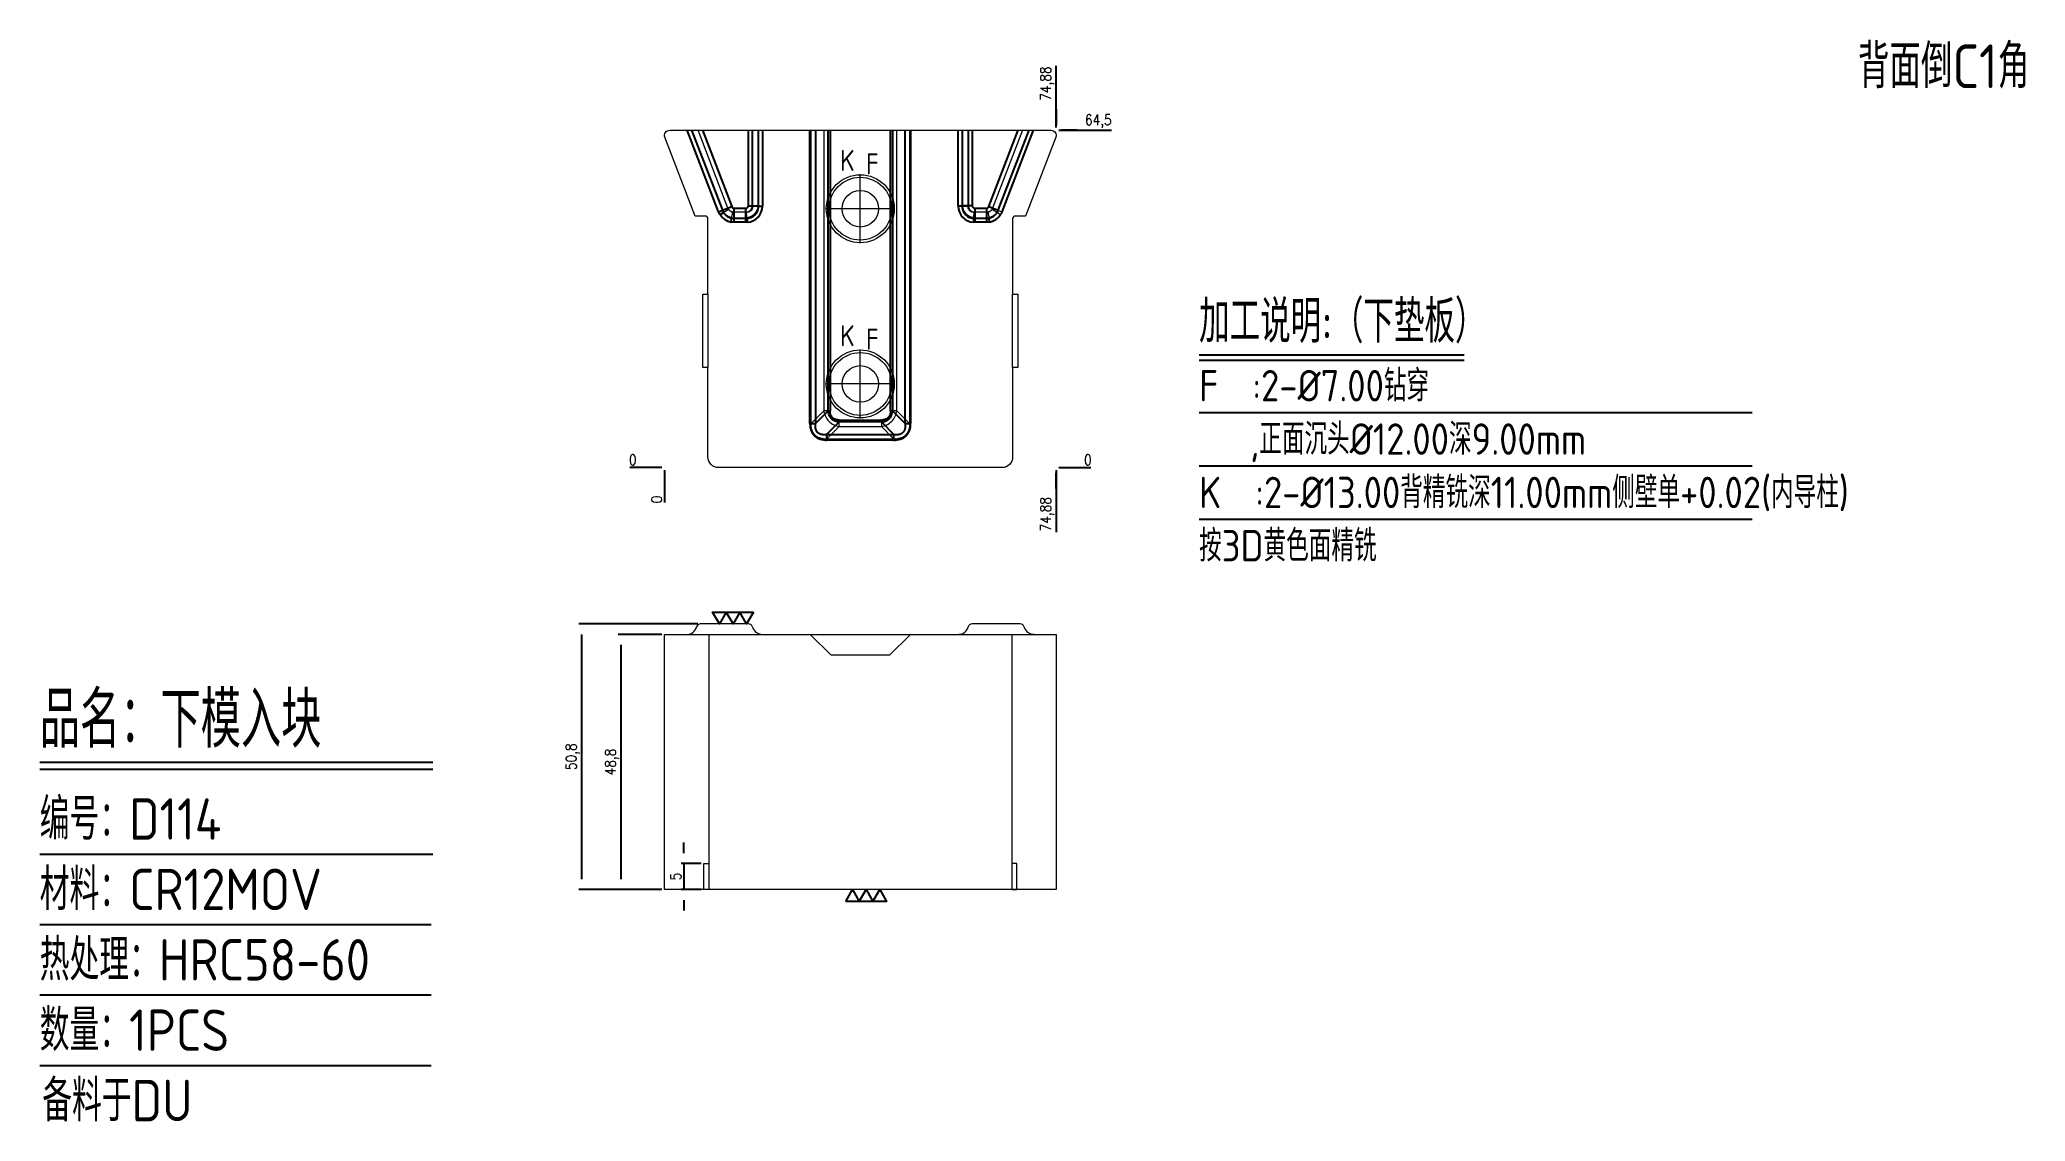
# Model space of a CAD drawing. Header units: millimetres. Extents: x 104928 to 105308, y -5203 to -4996.
import ezdxf
from ezdxf.enums import TextEntityAlignment as Align

# ---------------------------------------------------------------- set-up
doc = ezdxf.new("R2010")
doc.units = ezdxf.units.MM
doc.linetypes.add('HIDDEN', pattern=[0])
for name, color, linetype in [('DIM', 4, 'Continuous'), ('LB_P', 2, 'Continuous'), ('TEXT', 4, 'Continuous')]:
    doc.layers.add(name, color=color, linetype=linetype)
doc.styles.add('gbenor', font='gbenor.shx', dxfattribs={"bigfont": 'gbcbig.shx'})
doc.styles.get("Standard").update_dxf_attribs({"font": 'txt.shx', "width": 0.85, "bigfont": 'ctxt.shx'})
doc.dimstyles.new('T-2-WX', dxfattribs={"dimtxt": 2, "dimasz": 2, "dimexe": 0.5, "dimexo": 0.5, "dimgap": 0.5, "dimtad": 1, "dimtxsty": 'Standard', "dimblk": 'OPEN30', "dimcen": 0, "dimazin": 3, "dimtfac": 1, "dimtmove": 0, "dimatfit": 3, "dimldrblk": 'OPEN30', "dimlwd": -1, "dimlwe": -1})

# ---------------------------------------------------------------- blocks, each defined once
blk = doc.blocks.new('*D7579')
at = {"layer": 'Defpoints', "color": 0}
for p in [(105047.7, -5077.95), (105122.57, -5077.95), (105127.57, -5077.95)]:
    blk.add_point(p, dxfattribs=at)
at = {"layer": 'DIM', "color": 0, "linetype": 'Continuous'}
blk.add_line((105123.07, -5077.95), (105129.21, -5077.95), dxfattribs=at)
at = {"layer": 'DIM', "color": 0, "insert": (105128.64, -5076.45), "char_height": 2, "attachment_point": 5}
blk.add_mtext('0', dxfattribs=at)
blk = doc.blocks.new('_Open30')
blk = doc.blocks.new('*D7580')
at = {"layer": 'Defpoints', "color": 0}
for p in [(105122.57, -5013.45), (105127.57, -5013.45), (105047.7, -5077.95)]:
    blk.add_point(p, dxfattribs=at)
at = {"layer": 'DIM', "color": 0, "linetype": 'Continuous'}
for p, q in [((105123.07, -5013.45), (105126.57, -5013.45)), ((105126.57, -5013.45), (105123.57, -5013.45)), ((105123.57, -5013.45), (105133.17, -5013.45))]:
    blk.add_line(p, q, dxfattribs=at)
at = {"layer": 'DIM', "color": 0, "insert": (105130.62, -5011.76), "char_height": 2, "attachment_point": 5}
blk.add_mtext('64,5', dxfattribs=at)
blk = doc.blocks.new('*D7581')
at = {"layer": 'Defpoints', "color": 0}
for p in [(105042.7, -5077.95), (105047.7, -5077.95), (105047.7, -5077.95)]:
    blk.add_point(p, dxfattribs=at)
at = {"layer": 'DIM', "color": 0, "linetype": 'Continuous'}
blk.add_line((105047.2, -5077.95), (105041.06, -5077.95), dxfattribs=at)
at = {"layer": 'DIM', "color": 0, "insert": (105041.63, -5076.45), "char_height": 2, "attachment_point": 5}
blk.add_mtext('0', dxfattribs=at)
blk = doc.blocks.new('*D7582')
at = {"layer": 'Defpoints', "color": 0}
for p in [(105047.7, -5077.95), (105122.57, -5077.95), (105122.57, -5082.95)]:
    blk.add_point(p, dxfattribs=at)
at = {"layer": 'DIM', "color": 0, "linetype": 'Continuous'}
for p, q in [((105122.57, -5078.45), (105122.57, -5081.95)), ((105122.57, -5081.95), (105122.57, -5078.95)), ((105122.57, -5078.95), (105122.57, -5090.25))]:
    blk.add_line(p, q, dxfattribs=at)
at = {"layer": 'DIM', "color": 0, "insert": (105120.88, -5086.85), "char_height": 2, "attachment_point": 5, "rotation": 90}
blk.add_mtext('74,88', dxfattribs=at)
blk = doc.blocks.new('*D7583')
at = {"layer": 'Defpoints', "color": 0}
for p in [(105047.7, -5077.95), (105047.7, -5077.95), (105047.7, -5082.95)]:
    blk.add_point(p, dxfattribs=at)
at = {"layer": 'DIM', "color": 0, "linetype": 'Continuous'}
blk.add_line((105047.7, -5078.45), (105047.7, -5084.58), dxfattribs=at)
at = {"layer": 'DIM', "color": 0, "insert": (105046.2, -5084.02), "char_height": 2, "attachment_point": 5, "rotation": 90}
blk.add_mtext('0', dxfattribs=at)
blk = doc.blocks.new('*D7584')
at = {"layer": 'Defpoints', "color": 0}
for p in [(105122.57, -5008.45), (105122.57, -5013.45), (105047.7, -5077.95)]:
    blk.add_point(p, dxfattribs=at)
at = {"layer": 'DIM', "color": 0, "linetype": 'Continuous'}
for p, q in [((105122.57, -5012.45), (105122.57, -5001.15)), ((105122.57, -5012.95), (105122.57, -5009.45)), ((105122.57, -5009.45), (105122.57, -5012.45))]:
    blk.add_line(p, q, dxfattribs=at)
at = {"layer": 'DIM', "color": 0, "insert": (105120.88, -5004.55), "char_height": 2, "attachment_point": 5, "rotation": 90}
blk.add_mtext('74,88', dxfattribs=at)
blk = doc.blocks.new('*D7585')
at = {"layer": 'Defpoints', "color": 0}
for p in [(105054.55, -5107.81), (105031.85, -5158.61), (105047.7, -5158.61)]:
    blk.add_point(p, dxfattribs=at)
at = {"layer": 'DIM', "color": 0, "linetype": 'Continuous'}
for p, q in [((105054.05, -5107.81), (105031.35, -5107.81)), ((105031.85, -5109.81), (105031.85, -5156.61)), ((105047.2, -5158.61), (105031.35, -5158.61))]:
    blk.add_line(p, q, dxfattribs=at)
at = {"layer": 'DIM', "color": 0, "insert": (105030.16, -5133.21), "char_height": 2, "attachment_point": 5, "rotation": 90}
blk.add_mtext('50,8', dxfattribs=at)
blk = doc.blocks.new('*D7586')
at = {"layer": 'Defpoints', "color": 0}
for p in [(105047.7, -5109.81), (105039.36, -5158.61), (105047.7, -5158.61)]:
    blk.add_point(p, dxfattribs=at)
at = {"layer": 'DIM', "color": 0, "linetype": 'Continuous'}
for p, q in [((105047.2, -5109.81), (105038.86, -5109.81)), ((105039.36, -5111.81), (105039.36, -5156.61)), ((105047.2, -5158.61), (105038.86, -5158.61))]:
    blk.add_line(p, q, dxfattribs=at)
at = {"layer": 'DIM', "color": 0, "insert": (105037.67, -5134.21), "char_height": 2, "attachment_point": 5, "rotation": 90}
blk.add_mtext('48,8', dxfattribs=at)
blk = doc.blocks.new('*D7587')
at = {"layer": 'Defpoints', "color": 0}
for p in [(105055.19, -5153.61), (105051.37, -5158.61), (105055.19, -5158.61)]:
    blk.add_point(p, dxfattribs=at)
at = {"layer": 'DIM', "color": 0, "linetype": 'Continuous'}
for p, q in [((105051.37, -5151.61), (105051.37, -5149.61)), ((105054.69, -5153.61), (105050.87, -5153.61)), ((105051.37, -5153.61), (105051.37, -5158.61)), ((105054.69, -5158.61), (105050.87, -5158.61)), ((105051.37, -5160.61), (105051.37, -5162.61))]:
    blk.add_line(p, q, dxfattribs=at)
at = {"layer": 'DIM', "color": 0, "insert": (105049.87, -5156.11), "char_height": 2, "attachment_point": 5, "rotation": 90}
blk.add_mtext('5', dxfattribs=at)

msp = doc.modelspace()

# ---------------------------------------------------------------- linework, layer by layer
at = {"layer": 'DIM', "color": 4, "linetype": 'Continuous', "lineweight": 25}
for p, q in [((104928.27, -5134.228), (105003.423, -5134.228)), ((104928.27, -5135.613), (105003.423, -5135.613)), ((104928.27, -5151.838), (105003.423, -5151.838)), ((104928.27, -5165.293), (105003.097, -5165.293)), ((104928.27, -5178.748), (105003.097, -5178.748)), ((104928.27, -5192.203), (105003.097, -5192.203))]:
    msp.add_line(p, q, dxfattribs=at)
at = {"layer": 'LB_P', "lineweight": 25}
for p, q in [((105058.052, -5029.025), (105052.065, -5013.452)), ((105052.886, -5013.452), (105058.768, -5028.75)), ((105054.939, -5013.452), (105060.557, -5028.062)), ((105063.734, -5027.9), (105063.734, -5013.452)), ((105065.614, -5013.452), (105065.614, -5027.9)), ((105065.671, -5027.942), (105065.671, -5013.452)), ((105066.423, -5013.452), (105066.423, -5027.942)), ((105103.848, -5027.942), (105103.848, -5013.452)), ((105104.6, -5013.452), (105104.6, -5027.942)), ((105104.657, -5027.9), (105104.657, -5013.452)), ((105106.536, -5013.452), (105106.536, -5027.9)), ((105109.714, -5028.062), (105115.331, -5013.452)), ((105111.503, -5028.75), (105117.385, -5013.452)), ((105118.206, -5013.452), (105112.218, -5029.025)), ((105058.052, -5029.025), (105058.768, -5028.75)), ((105058.768, -5028.75), (105060.557, -5028.062)), ((105061.008, -5028.371), (105063.249, -5028.371)), ((105061.008, -5030.288), (105061.008, -5028.371)), ((105063.249, -5030.288), (105063.249, -5028.371)), ((105063.734, -5027.9), (105065.614, -5027.9)), ((105065.614, -5027.9), (105065.671, -5027.942)), ((105065.671, -5027.942), (105066.423, -5027.942)), ((105104.6, -5027.942), (105103.848, -5027.942)), ((105104.6, -5027.942), (105104.657, -5027.9)), ((105106.536, -5027.9), (105104.657, -5027.9)), ((105107.021, -5028.371), (105109.263, -5028.371)), ((105107.021, -5028.371), (105107.021, -5030.288)), ((105109.263, -5028.371), (105109.263, -5030.288)), ((105109.714, -5028.062), (105111.503, -5028.75)), ((105058.324, -5029.569), (105058.974, -5029.163)), ((105060.402, -5030.996), (105060.548, -5030.244)), ((105061.008, -5031.055), (105061.008, -5030.288)), ((105061.008, -5030.288), (105063.249, -5030.288)), ((105063.249, -5031.055), (105061.008, -5031.055)), ((105063.249, -5031.055), (105063.249, -5030.288)), ((105063.459, -5030.279), (105063.525, -5031.043)), ((105106.811, -5030.279), (105106.746, -5031.043)), ((105107.021, -5030.288), (105109.263, -5030.288)), ((105107.021, -5030.288), (105107.021, -5031.055)), ((105109.263, -5031.055), (105107.021, -5031.055)), ((105109.263, -5030.288), (105109.263, -5031.055)), ((105109.869, -5030.996), (105109.723, -5030.244))]:
    msp.add_line(p, q, dxfattribs=at)
at = {"layer": 'LB_P', "lineweight": 18}
for p, q in [((105052.065, -5013.452), (105058.052, -5029.025)), ((105059.841, -5028.337), (105054.118, -5013.452)), ((105060.557, -5028.062), (105054.939, -5013.452)), ((105063.734, -5013.452), (105063.734, -5027.9)), ((105064.486, -5027.9), (105064.486, -5013.452)), ((105064.543, -5013.452), (105064.543, -5027.942)), ((105066.423, -5027.942), (105066.423, -5013.452)), ((105103.848, -5013.452), (105103.848, -5027.942)), ((105105.727, -5027.942), (105105.727, -5013.452)), ((105105.785, -5013.452), (105105.785, -5027.9)), ((105106.536, -5027.9), (105106.536, -5013.452)), ((105115.331, -5013.452), (105109.714, -5028.062)), ((105116.153, -5013.452), (105110.429, -5028.337)), ((105112.218, -5029.025), (105118.206, -5013.452)), ((105058.052, -5029.025), (105059.841, -5028.337)), ((105058.324, -5029.569), (105059.949, -5028.553)), ((105060.557, -5028.062), (105059.841, -5028.337)), ((105060.402, -5030.996), (105060.768, -5029.115)), ((105061.008, -5029.138), (105061.008, -5028.371)), ((105063.249, -5028.371), (105061.008, -5028.371)), ((105063.249, -5029.138), (105061.008, -5029.138)), ((105061.008, -5031.055), (105061.008, -5029.138)), ((105063.249, -5029.138), (105063.249, -5028.371)), ((105063.249, -5031.055), (105063.249, -5029.138)), ((105063.525, -5031.043), (105063.361, -5029.133)), ((105064.486, -5027.9), (105063.734, -5027.9)), ((105064.486, -5027.9), (105064.543, -5027.942)), ((105064.543, -5027.942), (105066.423, -5027.942)), ((105103.848, -5027.942), (105105.727, -5027.942)), ((105105.727, -5027.942), (105105.785, -5027.9)), ((105106.536, -5027.9), (105105.785, -5027.9)), ((105106.746, -5031.043), (105106.91, -5029.133)), ((105107.021, -5029.138), (105107.021, -5028.371)), ((105109.263, -5028.371), (105107.021, -5028.371)), ((105107.021, -5029.138), (105107.021, -5031.055)), ((105109.263, -5029.138), (105107.021, -5029.138)), ((105109.263, -5029.138), (105109.263, -5028.371)), ((105109.263, -5029.138), (105109.263, -5031.055)), ((105109.503, -5029.115), (105109.869, -5030.996)), ((105110.429, -5028.337), (105109.714, -5028.062)), ((105110.322, -5028.553), (105111.946, -5029.569)), ((105110.429, -5028.337), (105112.218, -5029.025)), ((105061.008, -5031.055), (105063.249, -5031.055)), ((105107.021, -5031.055), (105109.263, -5031.055))]:
    msp.add_line(p, q, dxfattribs=at)
at = {"layer": 'LB_P', "linetype": 'Continuous', "lineweight": 18}
for p, q in [((105075.514, -5013.452), (105075.514, -5069.51)), ((105075.726, -5069.51), (105075.726, -5013.452)), ((105078.14, -5013.452), (105078.14, -5067.095)), ((105079.342, -5067.095), (105079.342, -5013.452)), ((105090.928, -5013.452), (105090.928, -5067.095)), ((105092.13, -5067.095), (105092.13, -5013.452)), ((105094.544, -5013.452), (105094.544, -5069.51)), ((105094.756, -5069.51), (105094.756, -5013.452)), ((105075.726, -5069.51), (105078.14, -5067.095)), ((105092.13, -5067.095), (105094.544, -5069.51)), ((105081.11, -5070.065), (105078.696, -5072.48)), ((105089.16, -5068.863), (105081.11, -5068.863)), ((105081.11, -5070.065), (105089.16, -5070.065)), ((105091.574, -5072.48), (105089.16, -5070.065)), ((105091.574, -5072.48), (105078.696, -5072.48)), ((105078.696, -5072.692), (105091.574, -5072.692)), ((105063.734, -5107.811), (105054.547, -5107.811)), ((105064.486, -5108.338), (105064.543, -5108.495)), ((105115.672, -5107.807), (105106.485, -5107.807)), ((105116.424, -5108.333), (105116.481, -5108.491))]:
    msp.add_line(p, q, dxfattribs=at)
at = {"layer": 'LB_P', "linetype": 'Continuous', "lineweight": 25}
for p, q in [((105075.514, -5069.51), (105075.514, -5013.452)), ((105076.574, -5013.452), (105076.574, -5069.51)), ((105078.989, -5067.095), (105078.989, -5013.452)), ((105079.342, -5013.452), (105079.342, -5067.095)), ((105090.928, -5067.095), (105090.928, -5013.452)), ((105091.281, -5013.452), (105091.281, -5067.095)), ((105093.696, -5069.51), (105093.696, -5013.452)), ((105094.756, -5013.452), (105094.756, -5069.51)), ((105078.989, -5067.095), (105076.574, -5069.51)), ((105093.696, -5069.51), (105091.281, -5067.095)), ((105078.696, -5071.631), (105081.11, -5069.217)), ((105081.11, -5068.863), (105089.16, -5068.863)), ((105089.16, -5069.217), (105081.11, -5069.217)), ((105089.16, -5069.217), (105091.574, -5071.631)), ((105078.696, -5071.631), (105091.574, -5071.631)), ((105091.574, -5072.692), (105078.696, -5072.692))]:
    msp.add_line(p, q, dxfattribs=at)
at = {"layer": 'LB_P', "linetype": 'Continuous', "lineweight": 15}
for p, q in [((105085.135, -5035.052), (105085.135, -5021.852)), ((105091.735, -5028.452), (105078.535, -5028.452)), ((105056.016, -5044.82), (105056.016, -5058.82)), ((105114.255, -5058.82), (105114.255, -5044.82)), ((105085.135, -5068.552), (105085.135, -5055.352)), ((105091.735, -5061.952), (105078.535, -5061.952)), ((105056.195, -5109.811), (105056.195, -5158.611)), ((105114.075, -5109.811), (105114.075, -5158.611))]:
    msp.add_line(p, q, dxfattribs=at)
msp.add_lwpolyline([(105114.255, -5058.82), (105114.255, -5075.95, -0.4142136), (105112.255, -5077.95), (105058.016, -5077.95, -0.4142136), (105056.016, -5075.95), (105056.016, -5058.82), (105055.016, -5058.82), (105055.016, -5044.82), (105056.016, -5044.82), (105056.016, -5030.37, 0.4142136), (105055.516, -5029.87), (105053.553, -5029.87), (105047.762, -5014.811, -0.5263024), (105048.696, -5013.452), (105121.575, -5013.452, -0.5263024), (105122.508, -5014.811), (105116.718, -5029.87), (105114.755, -5029.87, 0.4142136), (105114.255, -5030.37), (105114.255, -5044.82), (105115.255, -5044.82), (105115.255, -5058.82)], format="xyb", close=True, dxfattribs=at)
at = {"layer": 'LB_P', "color": 2, "linetype": 'Continuous', "lineweight": 15}
msp.add_lwpolyline([(105047.695, -5109.811), (105122.575, -5109.811), (105122.575, -5158.611), (105047.695, -5158.611)], close=True, dxfattribs=at)
at = {"layer": 'LB_P', "linetype": 'HIDDEN', "lineweight": 15}
msp.add_lwpolyline([(105094.732, -5109.811), (105090.732, -5113.811), (105079.538, -5113.811), (105075.538, -5109.811)], dxfattribs=at)
at = {"layer": 'LB_P', "linetype": 'Continuous', "lineweight": 15}
for points in [[(105055.195, -5158.611), (105055.195, -5153.611), (105056.195, -5153.611), (105056.195, -5158.611)], [(105115.075, -5158.611), (105115.075, -5153.611), (105114.075, -5153.611), (105114.075, -5158.611)]]:
    msp.add_lwpolyline(points, close=True, dxfattribs=at)
at = {"layer": 'LB_P', "linetype": 'HIDDEN', "lineweight": 15}
for centre in [(105085.135, -5028.452), (105085.135, -5061.952)]:
    msp.add_circle(centre, 6.5, dxfattribs=at)
at = {"layer": 'LB_P', "linetype": 'Continuous', "lineweight": 15}
for centre, radius in [((105085.135, -5028.452), 6), ((105085.135, -5028.452), 3.5), ((105085.135, -5061.952), 6), ((105085.135, -5061.952), 3.5)]:
    msp.add_circle(centre, radius, dxfattribs=at)
at = {"layer": 'LB_P', "linetype": 'Continuous', "lineweight": 18}
for centre, radius, start, end in [((105051.999, -5107.922), 1.889, 271.31505, 345.90349), ((105054.564, -5108.567), 0.756, 91.31505, 165.90349), ((105063.734, -5108.611), 0.8, 20, 90), ((105066.423, -5107.811), 2, 200, 270), ((105103.937, -5107.918), 1.889, 271.31505, 345.90349), ((105106.503, -5108.562), 0.756, 91.31505, 165.90349), ((105115.672, -5108.607), 0.8, 20, 90), ((105118.361, -5107.807), 2, 200, 270)]:
    msp.add_arc(centre, radius, start, end, dxfattribs=at)
at = {"layer": 'LB_P', "lineweight": 25}
for centre, major_axis, ratio, start_param, end_param in [((105061.032, -5027.854), (0.298, 0.433), 0.9510147, 2.5629528, 3.7202325), ((105063.202, -5027.854), (0.442, -0.325), 0.9112507, 5.3919185, 6.8740774), ((105062.911, -5027.639), (2.916, -2.147), 0.9112507, 5.4790444, 6.8740774), ((105107.36, -5027.639), (-2.916, -2.147), 0.9112507, 5.6922932, 7.0873262), ((105107.069, -5027.854), (-0.442, -0.325), 0.9112507, 5.6922932, 7.1744522), ((105109.239, -5027.854), (-0.298, 0.433), 0.9510147, 2.5629528, 3.7202325), ((105061.179, -5027.639), (1.965, 2.86), 0.9510147, 2.7497471, 3.5334382), ((105109.092, -5027.639), (-1.965, 2.86), 0.9510147, 2.7497471, 3.5334382)]:
    msp.add_ellipse(centre, major_axis=major_axis, ratio=ratio, start_param=start_param, end_param=end_param, dxfattribs=at)
at = {"layer": 'LB_P', "lineweight": 18}
for centre, major_axis, ratio, start_param, end_param in [((105061.032, -5027.854), (0.298, 0.433), 0.9510147, 2.5629528, 3.7202325), ((105063.202, -5027.854), (0.442, -0.325), 0.9112507, 5.3919185, 6.8740774), ((105062.911, -5027.639), (2.916, -2.147), 0.9112507, 5.4790444, 6.8740774), ((105107.36, -5027.639), (-2.916, -2.147), 0.9112507, 5.6922932, 7.0873262), ((105107.069, -5027.854), (-0.442, -0.325), 0.9112507, 5.6922932, 7.1744522), ((105109.239, -5027.854), (-0.298, 0.433), 0.9510147, 2.5629528, 3.7202325), ((105061.179, -5027.639), (1.965, 2.86), 0.9510147, 2.7497471, 3.5334382), ((105109.092, -5027.639), (-1.965, 2.86), 0.9510147, 2.7497471, 3.5334382)]:
    msp.add_ellipse(centre, major_axis=major_axis, ratio=ratio, start_param=start_param, end_param=end_param, dxfattribs=at)
at = {"layer": 'LB_P', "lineweight": 25}
for points in [[(105058.324, -5029.569), (105058.217, -5029.397), (105058.125, -5029.214), (105058.052, -5029.025)], [(105058.768, -5028.75), (105058.824, -5028.894), (105058.894, -5029.032), (105058.975, -5029.162)], [(105111.296, -5029.162), (105111.377, -5029.032), (105111.446, -5028.894), (105111.503, -5028.75)], [(105112.218, -5029.025), (105112.145, -5029.214), (105112.054, -5029.397), (105111.946, -5029.569)], [(105061.008, -5031.055), (105060.805, -5031.055), (105060.601, -5031.035), (105060.402, -5030.996)], [(105060.548, -5030.243), (105060.699, -5030.272), (105060.853, -5030.287), (105061.008, -5030.288)], [(105063.249, -5030.288), (105063.319, -5030.288), (105063.39, -5030.285), (105063.459, -5030.279)], [(105063.525, -5031.043), (105063.433, -5031.051), (105063.341, -5031.055), (105063.249, -5031.055)], [(105107.021, -5031.055), (105106.929, -5031.055), (105106.837, -5031.051), (105106.746, -5031.043)], [(105106.811, -5030.279), (105106.881, -5030.285), (105106.951, -5030.288), (105107.021, -5030.288)], [(105109.263, -5030.288), (105109.418, -5030.287), (105109.571, -5030.272), (105109.722, -5030.243)], [(105109.869, -5030.996), (105109.67, -5031.035), (105109.466, -5031.055), (105109.263, -5031.055)]]:
    msp.add_open_spline(points, degree=3, dxfattribs=at)
at = {"layer": 'LB_P', "lineweight": 18}
for points in [[(105058.052, -5029.025), (105058.125, -5029.214), (105058.217, -5029.397), (105058.324, -5029.569)], [(105059.95, -5028.553), (105059.907, -5028.485), (105059.871, -5028.412), (105059.841, -5028.337)], [(105061.008, -5029.138), (105060.927, -5029.138), (105060.846, -5029.13), (105060.768, -5029.114)], [(105063.361, -5029.133), (105063.324, -5029.136), (105063.287, -5029.138), (105063.249, -5029.138)], [(105107.021, -5029.138), (105106.984, -5029.138), (105106.947, -5029.136), (105106.91, -5029.133)], [(105109.503, -5029.114), (105109.424, -5029.13), (105109.344, -5029.138), (105109.263, -5029.138)], [(105110.429, -5028.337), (105110.4, -5028.412), (105110.364, -5028.485), (105110.321, -5028.553)], [(105060.402, -5030.996), (105060.601, -5031.035), (105060.805, -5031.055), (105061.008, -5031.055)], [(105063.249, -5031.055), (105063.341, -5031.055), (105063.433, -5031.051), (105063.525, -5031.043)], [(105106.746, -5031.043), (105106.837, -5031.051), (105106.929, -5031.055), (105107.021, -5031.055)], [(105109.263, -5031.055), (105109.466, -5031.055), (105109.67, -5031.035), (105109.869, -5030.996)]]:
    msp.add_open_spline(points, degree=3, dxfattribs=at)
for points, knots in [([(105059.949, -5028.553), (105059.971, -5028.584), (105060.013, -5028.646), (105060.088, -5028.731), (105060.169, -5028.811), (105060.256, -5028.883), (105060.35, -5028.947), (105060.448, -5029.003), (105060.551, -5029.05), (105060.658, -5029.088), (105060.731, -5029.106), (105060.768, -5029.115)], [0, 0, 0, 0, 0.1111695, 0.2222952, 0.3333896, 0.4444653, 0.5555347, 0.6666104, 0.7777048, 0.8888305, 1, 1, 1, 1]), ([(105060.768, -5029.115), (105060.733, -5029.109), (105060.665, -5029.098), (105060.565, -5029.069), (105060.469, -5029.032), (105060.377, -5028.987), (105060.29, -5028.933), (105060.209, -5028.871), (105060.133, -5028.802), (105060.064, -5028.725), (105060.002, -5028.642), (105059.967, -5028.583), (105059.949, -5028.553)], [0, 0, 0, 0, 0.1022928, 0.2030692, 0.3026933, 0.4015417, 0.5, 0.5984583, 0.6973067, 0.7969308, 0.8977072, 1, 1, 1, 1]), ([(105063.361, -5029.133), (105063.399, -5029.127), (105063.474, -5029.114), (105063.585, -5029.082), (105063.692, -5029.042), (105063.795, -5028.992), (105063.893, -5028.933), (105063.986, -5028.866), (105064.072, -5028.792), (105064.151, -5028.71), (105064.223, -5028.623), (105064.287, -5028.53), (105064.343, -5028.432), (105064.39, -5028.331), (105064.428, -5028.226), (105064.457, -5028.118), (105064.478, -5028.009), (105064.483, -5027.936), (105064.486, -5027.9)], [0, 0, 0, 0, 0.064315, 0.1283341, 0.19206841, 0.25552916, 0.31872775, 0.38167571, 0.4443847, 0.50686653, 0.56913314, 0.63119657, 0.69306901, 0.75476274, 0.81629017, 0.87766377, 0.93889616, 1, 1, 1, 1]), ([(105064.543, -5027.942), (105064.547, -5027.98), (105064.553, -5028.055), (105064.551, -5028.168), (105064.539, -5028.276), (105064.516, -5028.379), (105064.485, -5028.478), (105064.444, -5028.571), (105064.394, -5028.658), (105064.336, -5028.739), (105064.243, -5028.843), (105064.096, -5028.96), (105063.881, -5029.063), (105063.63, -5029.128), (105063.454, -5029.131), (105063.361, -5029.133)], [0, 0, 0, 0, 0.0607745, 0.1191291, 0.1753041, 0.2295685, 0.2822208, 0.3335876, 0.3840203, 0.4338902, 0.4835812, 0.5955153, 0.7170601, 0.8511557, 1, 1, 1, 1]), ([(105106.91, -5029.133), (105106.868, -5029.134), (105106.785, -5029.134), (105106.663, -5029.122), (105106.548, -5029.102), (105106.438, -5029.073), (105106.335, -5029.035), (105106.24, -5028.99), (105106.152, -5028.937), (105106.072, -5028.878), (105105.97, -5028.785), (105105.856, -5028.639), (105105.761, -5028.428), (105105.712, -5028.189), (105105.722, -5028.027), (105105.727, -5027.942)], [0, 0, 0, 0, 0.0681303, 0.1331639, 0.1952489, 0.2545552, 0.3112781, 0.3656405, 0.4178954, 0.4683278, 0.5172544, 0.6290655, 0.7442206, 0.8667455, 1, 1, 1, 1]), ([(105105.785, -5027.9), (105105.788, -5027.939), (105105.794, -5028.017), (105105.817, -5028.133), (105105.849, -5028.247), (105105.892, -5028.358), (105105.945, -5028.465), (105106.008, -5028.568), (105106.08, -5028.665), (105106.161, -5028.755), (105106.249, -5028.837), (105106.346, -5028.912), (105106.449, -5028.977), (105106.558, -5029.033), (105106.671, -5029.078), (105106.789, -5029.113), (105106.869, -5029.126), (105106.91, -5029.133)], [0, 0, 0, 0, 0.065182, 0.13051119, 0.19600296, 0.26167255, 0.32753513, 0.39360568, 0.45989908, 0.52643005, 0.59321313, 0.66026273, 0.72759307, 0.7952182, 0.86315198, 0.93140809, 1, 1, 1, 1]), ([(105109.503, -5029.115), (105109.54, -5029.106), (105109.613, -5029.088), (105109.719, -5029.05), (105109.823, -5029.003), (105109.921, -5028.947), (105110.014, -5028.883), (105110.102, -5028.811), (105110.183, -5028.731), (105110.257, -5028.646), (105110.3, -5028.584), (105110.322, -5028.553)], [0, 0, 0, 0, 0.1111695, 0.2222952, 0.3333896, 0.4444653, 0.5555347, 0.6666104, 0.7777048, 0.8888305, 1, 1, 1, 1]), ([(105110.322, -5028.553), (105110.304, -5028.583), (105110.269, -5028.642), (105110.206, -5028.725), (105110.137, -5028.802), (105110.062, -5028.871), (105109.98, -5028.933), (105109.893, -5028.987), (105109.802, -5029.032), (105109.706, -5029.069), (105109.606, -5029.098), (105109.537, -5029.109), (105109.503, -5029.115)], [0, 0, 0, 0, 0.1022928, 0.2030692, 0.3026933, 0.4015417, 0.5, 0.5984583, 0.6973067, 0.7969308, 0.8977072, 1, 1, 1, 1])]:
    msp.add_open_spline(points, degree=3, knots=knots, dxfattribs=at)
at = {"layer": 'LB_P', "lineweight": 25}
for points, knots in [([(105065.614, -5027.9), (105065.609, -5027.953), (105065.6, -5028.059), (105065.573, -5028.217), (105065.537, -5028.375), (105065.491, -5028.53), (105065.435, -5028.683), (105065.369, -5028.833), (105065.293, -5028.979), (105065.209, -5029.12), (105065.115, -5029.257), (105065.013, -5029.387), (105064.902, -5029.511), (105064.784, -5029.628), (105064.659, -5029.738), (105064.526, -5029.839), (105064.388, -5029.932), (105064.244, -5030.015), (105064.094, -5030.089), (105063.94, -5030.153), (105063.783, -5030.206), (105063.622, -5030.25), (105063.514, -5030.269), (105063.459, -5030.279)], [0, 0, 0, 0, 0.0464773, 0.0930593, 0.1397477, 0.1865438, 0.2334494, 0.2804657, 0.3275944, 0.3748369, 0.4221947, 0.4696692, 0.5172619, 0.5649743, 0.6128076, 0.6607635, 0.7088432, 0.7570482, 0.8053798, 0.8538394, 0.9024284, 0.9511482, 1, 1, 1, 1]), ([(105063.459, -5030.279), (105063.514, -5030.275), (105063.623, -5030.266), (105063.783, -5030.242), (105063.939, -5030.208), (105064.089, -5030.166), (105064.235, -5030.115), (105064.374, -5030.056), (105064.507, -5029.989), (105064.634, -5029.916), (105064.753, -5029.836), (105064.866, -5029.75), (105064.972, -5029.658), (105065.105, -5029.526), (105065.256, -5029.343), (105065.409, -5029.1), (105065.53, -5028.834), (105065.616, -5028.549), (105065.668, -5028.25), (105065.67, -5028.045), (105065.671, -5027.942)], [0, 0, 0, 0, 0.0462654, 0.0916746, 0.1362543, 0.180033, 0.2230405, 0.2653085, 0.3068701, 0.3477603, 0.388016, 0.4276754, 0.466779, 0.5053686, 0.5845752, 0.6646012, 0.7458145, 0.8285671, 0.9131919, 1, 1, 1, 1]), ([(105104.6, -5027.942), (105104.599, -5027.994), (105104.599, -5028.097), (105104.61, -5028.251), (105104.63, -5028.402), (105104.66, -5028.55), (105104.698, -5028.694), (105104.746, -5028.833), (105104.802, -5028.968), (105104.867, -5029.098), (105104.939, -5029.222), (105105.019, -5029.341), (105105.106, -5029.454), (105105.23, -5029.594), (105105.403, -5029.754), (105105.636, -5029.921), (105105.897, -5030.061), (105106.182, -5030.171), (105106.489, -5030.249), (105106.703, -5030.269), (105106.811, -5030.279)], [0, 0, 0, 0, 0.0436974, 0.0868155, 0.129391, 0.1714622, 0.2130686, 0.2542512, 0.2950521, 0.3355148, 0.3756837, 0.4156043, 0.455323, 0.4948868, 0.5725019, 0.6523524, 0.734754, 0.8199938, 0.9083314, 1, 1, 1, 1]), ([(105106.811, -5030.279), (105106.759, -5030.27), (105106.656, -5030.251), (105106.502, -5030.21), (105106.352, -5030.161), (105106.204, -5030.101), (105106.061, -5030.033), (105105.922, -5029.955), (105105.788, -5029.869), (105105.659, -5029.775), (105105.537, -5029.674), (105105.421, -5029.565), (105105.312, -5029.45), (105105.211, -5029.328), (105105.116, -5029.201), (105105.03, -5029.069), (105104.953, -5028.933), (105104.883, -5028.792), (105104.823, -5028.649), (105104.771, -5028.502), (105104.728, -5028.353), (105104.695, -5028.203), (105104.67, -5028.052), (105104.661, -5027.95), (105104.657, -5027.9)], [0, 0, 0, 0, 0.04663418, 0.09314797, 0.13954254, 0.18581904, 0.23197868, 0.27802263, 0.3239521, 0.3697683, 0.41547245, 0.46106576, 0.50654949, 0.55192487, 0.59719316, 0.64235563, 0.68741353, 0.73236816, 0.77722081, 0.82197277, 0.86662534, 0.91117986, 0.95563763, 1, 1, 1, 1]), ([(105060.548, -5030.244), (105060.495, -5030.231), (105060.39, -5030.205), (105060.235, -5030.154), (105060.084, -5030.094), (105059.936, -5030.024), (105059.794, -5029.945), (105059.656, -5029.856), (105059.524, -5029.76), (105059.399, -5029.655), (105059.281, -5029.542), (105059.17, -5029.423), (105059.067, -5029.297), (105059.005, -5029.207), (105058.974, -5029.163)], [0, 0, 0, 0, 0.0833464, 0.1666857, 0.2500193, 0.3333486, 0.416675, 0.5, 0.583325, 0.6666514, 0.7499807, 0.8333143, 0.9166536, 1, 1, 1, 1]), ([(105058.974, -5029.163), (105059.001, -5029.206), (105059.056, -5029.291), (105059.148, -5029.412), (105059.246, -5029.528), (105059.352, -5029.636), (105059.464, -5029.737), (105059.583, -5029.83), (105059.707, -5029.915), (105059.837, -5029.993), (105059.971, -5030.061), (105060.11, -5030.121), (105060.253, -5030.172), (105060.399, -5030.214), (105060.498, -5030.234), (105060.548, -5030.244)], [0, 0, 0, 0, 0.077455, 0.1546448, 0.231617, 0.3084193, 0.3851003, 0.4617082, 0.5382918, 0.6148997, 0.6915807, 0.768383, 0.8453552, 0.922545, 1, 1, 1, 1]), ([(105111.296, -5029.163), (105111.266, -5029.207), (105111.204, -5029.297), (105111.1, -5029.423), (105110.99, -5029.542), (105110.872, -5029.655), (105110.746, -5029.76), (105110.615, -5029.856), (105110.477, -5029.945), (105110.334, -5030.024), (105110.187, -5030.094), (105110.035, -5030.154), (105109.881, -5030.205), (105109.775, -5030.231), (105109.723, -5030.244)], [0, 0, 0, 0, 0.0833464, 0.1666857, 0.2500193, 0.3333486, 0.416675, 0.5, 0.583325, 0.6666514, 0.7499807, 0.8333143, 0.9166536, 1, 1, 1, 1]), ([(105109.723, -5030.244), (105109.772, -5030.234), (105109.872, -5030.214), (105110.018, -5030.172), (105110.161, -5030.121), (105110.299, -5030.061), (105110.434, -5029.993), (105110.564, -5029.915), (105110.688, -5029.83), (105110.807, -5029.737), (105110.919, -5029.636), (105111.025, -5029.528), (105111.123, -5029.412), (105111.215, -5029.291), (105111.269, -5029.206), (105111.296, -5029.163)], [0, 0, 0, 0, 0.077455, 0.1546448, 0.231617, 0.3084193, 0.3851003, 0.4617082, 0.5382918, 0.6148997, 0.6915807, 0.768383, 0.8453552, 0.922545, 1, 1, 1, 1])]:
    msp.add_open_spline(points, degree=3, knots=knots, dxfattribs=at)
at = {"layer": 'LB_P', "linetype": 'Continuous', "lineweight": 18}
for points in [[(105079.342, -5067.095), (105079.12, -5067.095), (105078.675, -5067.095), (105078.297, -5067.095), (105078.14, -5067.095)], [(105092.13, -5067.095), (105091.973, -5067.095), (105091.595, -5067.095), (105091.15, -5067.095), (105090.928, -5067.095)], [(105075.628, -5069.51), (105075.592, -5069.51), (105075.553, -5069.51), (105075.514, -5069.51)], [(105075.726, -5069.51), (105075.698, -5069.51), (105075.665, -5069.51), (105075.628, -5069.51)], [(105081.11, -5070.065), (105081.11, -5069.908), (105081.11, -5069.531), (105081.11, -5069.086), (105081.11, -5068.863)], [(105089.16, -5068.863), (105089.16, -5069.086), (105089.16, -5069.531), (105089.16, -5069.908), (105089.16, -5070.065)], [(105094.642, -5069.51), (105094.605, -5069.51), (105094.572, -5069.51), (105094.544, -5069.51)], [(105094.756, -5069.51), (105094.717, -5069.51), (105094.678, -5069.51), (105094.642, -5069.51)], [(105078.696, -5072.577), (105078.696, -5072.541), (105078.696, -5072.507), (105078.696, -5072.48)], [(105078.696, -5072.692), (105078.696, -5072.652), (105078.696, -5072.613), (105078.696, -5072.577)], [(105091.574, -5072.48), (105091.574, -5072.507), (105091.574, -5072.541), (105091.574, -5072.577)], [(105091.574, -5072.577), (105091.574, -5072.613), (105091.574, -5072.652), (105091.574, -5072.692)]]:
    msp.add_open_spline(points, degree=3, dxfattribs=at)
for points, knots in [([(105078.14, -5067.095), (105078.194, -5067.444), (105078.296, -5067.799), (105078.621, -5068.481), (105078.845, -5068.807), (105079.398, -5069.36), (105079.724, -5069.584), (105080.406, -5069.909), (105080.761, -5070.011), (105081.11, -5070.065)], [0, 0, 0, 0, 0.25, 0.25, 0.5, 0.5, 0.75, 0.75, 1, 1, 1, 1]), ([(105079.342, -5067.095), (105079.342, -5067.336), (105079.375, -5067.575), (105079.529, -5068.02), (105079.651, -5068.225), (105079.981, -5068.554), (105080.185, -5068.677), (105080.631, -5068.83), (105080.869, -5068.863), (105081.11, -5068.863)], [0, 0, 0, 0, 0.25, 0.25, 0.5, 0.5, 0.75, 0.75, 1, 1, 1, 1]), ([(105089.16, -5070.065), (105089.509, -5070.011), (105089.864, -5069.909), (105090.546, -5069.584), (105090.872, -5069.36), (105091.425, -5068.807), (105091.649, -5068.482), (105091.974, -5067.799), (105092.075, -5067.444), (105092.13, -5067.095)], [0, 0, 0, 0, 0.25, 0.25, 0.5, 0.5, 0.75, 0.75, 1, 1, 1, 1]), ([(105089.16, -5068.863), (105089.4, -5068.863), (105089.64, -5068.83), (105090.085, -5068.676), (105090.29, -5068.554), (105090.619, -5068.224), (105090.741, -5068.02), (105090.895, -5067.574), (105090.928, -5067.336), (105090.928, -5067.095)], [0, 0, 0, 0, 0.25, 0.25, 0.5, 0.5, 0.75, 0.75, 1, 1, 1, 1]), ([(105078.696, -5072.692), (105078.285, -5072.692), (105077.866, -5072.639), (105077.261, -5072.437), (105077.065, -5072.349), (105076.694, -5072.127), (105076.52, -5071.993), (105076.213, -5071.685), (105076.078, -5071.512), (105075.856, -5071.141), (105075.768, -5070.944), (105075.566, -5070.34), (105075.514, -5069.92), (105075.514, -5069.51)], [0, 0, 0, 0, 0.25, 0.25, 0.375, 0.375, 0.5, 0.5, 0.625, 0.625, 0.75, 0.75, 1, 1, 1, 1]), ([(105078.696, -5072.48), (105078.303, -5072.489), (105077.904, -5072.448), (105077.331, -5072.268), (105077.145, -5072.188), (105076.795, -5071.984), (105076.632, -5071.86), (105076.345, -5071.573), (105076.221, -5071.41), (105076.017, -5071.061), (105075.937, -5070.875), (105075.757, -5070.302), (105075.717, -5069.902), (105075.726, -5069.51)], [0, 0, 0, 0, 0.25, 0.25, 0.375, 0.375, 0.5, 0.5, 0.625, 0.625, 0.75, 0.75, 1, 1, 1, 1]), ([(105094.756, -5069.51), (105094.756, -5069.92), (105094.704, -5070.339), (105094.502, -5070.944), (105094.414, -5071.141), (105094.192, -5071.511), (105094.058, -5071.685), (105093.75, -5071.993), (105093.576, -5072.127), (105093.206, -5072.349), (105093.009, -5072.437), (105092.404, -5072.639), (105091.985, -5072.692), (105091.574, -5072.692)], [0, 0, 0, 0, 0.25, 0.25, 0.375, 0.375, 0.5, 0.5, 0.625, 0.625, 0.75, 0.75, 1, 1, 1, 1]), ([(105094.544, -5069.51), (105094.553, -5069.902), (105094.513, -5070.301), (105094.333, -5070.875), (105094.253, -5071.061), (105094.049, -5071.41), (105093.925, -5071.573), (105093.638, -5071.86), (105093.475, -5071.984), (105093.126, -5072.188), (105092.94, -5072.268), (105092.366, -5072.448), (105091.967, -5072.489), (105091.574, -5072.48)], [0, 0, 0, 0, 0.25, 0.25, 0.375, 0.375, 0.5, 0.5, 0.625, 0.625, 0.75, 0.75, 1, 1, 1, 1])]:
    msp.add_open_spline(points, degree=3, knots=knots, dxfattribs=at)
at = {"layer": 'LB_P', "linetype": 'Continuous', "lineweight": 25}
for points, knots in [([(105081.11, -5069.217), (105080.838, -5069.201), (105080.565, -5069.148), (105080.05, -5068.943), (105079.809, -5068.791), (105079.414, -5068.396), (105079.262, -5068.156), (105079.058, -5067.641), (105079.005, -5067.368), (105078.989, -5067.095)], [0, 0, 0, 0, 0.25, 0.25, 0.5, 0.5, 0.75, 0.75, 1, 1, 1, 1]), ([(105081.11, -5068.863), (105080.87, -5068.863), (105080.631, -5068.83), (105080.186, -5068.677), (105079.981, -5068.554), (105079.651, -5068.225), (105079.529, -5068.02), (105079.375, -5067.575), (105079.342, -5067.336), (105079.342, -5067.095)], [0, 0, 0, 0, 0.25, 0.25, 0.5, 0.5, 0.75, 0.75, 1, 1, 1, 1]), ([(105089.16, -5069.217), (105089.22, -5069.212), (105089.337, -5069.203), (105089.509, -5069.177), (105089.675, -5069.14), (105089.833, -5069.094), (105090.064, -5069.01), (105090.353, -5068.859), (105090.668, -5068.603), (105090.924, -5068.288), (105091.091, -5067.967), (105091.194, -5067.662), (105091.256, -5067.386), (105091.273, -5067.194), (105091.281, -5067.095)], [0, 0, 0, 0, 0.0541024, 0.10663569, 0.1577006, 0.20740683, 0.25587326, 0.37973329, 0.50000066, 0.62029102, 0.74419329, 0.82566849, 0.91076772, 1, 1, 1, 1]), ([(105090.928, -5067.095), (105090.928, -5067.336), (105090.895, -5067.575), (105090.741, -5068.02), (105090.619, -5068.225), (105090.29, -5068.554), (105090.085, -5068.677), (105089.639, -5068.83), (105089.4, -5068.863), (105089.16, -5068.863)], [0, 0, 0, 0, 0.25, 0.25, 0.5, 0.5, 0.75, 0.75, 1, 1, 1, 1]), ([(105075.514, -5069.51), (105075.514, -5069.92), (105075.566, -5070.34), (105075.768, -5070.944), (105075.856, -5071.141), (105076.078, -5071.512), (105076.213, -5071.685), (105076.52, -5071.993), (105076.694, -5072.127), (105077.065, -5072.349), (105077.261, -5072.437), (105077.866, -5072.639), (105078.285, -5072.692), (105078.696, -5072.692)], [0, 0, 0, 0, 0.25, 0.25, 0.375, 0.375, 0.5, 0.5, 0.625, 0.625, 0.75, 0.75, 1, 1, 1, 1]), ([(105078.696, -5071.631), (105078.628, -5071.64), (105078.497, -5071.657), (105078.303, -5071.667), (105078.118, -5071.666), (105077.942, -5071.653), (105077.776, -5071.628), (105077.619, -5071.591), (105077.472, -5071.543), (105077.336, -5071.484), (105077.209, -5071.414), (105077.094, -5071.332), (105076.989, -5071.24), (105076.861, -5071.1), (105076.725, -5070.891), (105076.61, -5070.598), (105076.546, -5070.266), (105076.529, -5069.897), (105076.559, -5069.643), (105076.574, -5069.51)], [0, 0, 0, 0, 0.05601333, 0.10928359, 0.15994378, 0.20814851, 0.25407719, 0.29793717, 0.33996643, 0.38043526, 0.41964623, 0.45793174, 0.49564868, 0.53317017, 0.61321579, 0.69770357, 0.78910222, 0.88937129, 1, 1, 1, 1]), ([(105091.574, -5072.692), (105091.985, -5072.692), (105092.404, -5072.639), (105093.009, -5072.437), (105093.206, -5072.349), (105093.576, -5072.127), (105093.75, -5071.993), (105094.058, -5071.685), (105094.192, -5071.511), (105094.414, -5071.141), (105094.502, -5070.944), (105094.704, -5070.339), (105094.756, -5069.92), (105094.756, -5069.51)], [0, 0, 0, 0, 0.25, 0.25, 0.375, 0.375, 0.5, 0.5, 0.625, 0.625, 0.75, 0.75, 1, 1, 1, 1]), ([(105093.696, -5069.51), (105093.704, -5069.577), (105093.721, -5069.709), (105093.732, -5069.903), (105093.731, -5070.088), (105093.718, -5070.263), (105093.693, -5070.43), (105093.656, -5070.586), (105093.608, -5070.733), (105093.549, -5070.87), (105093.478, -5070.996), (105093.397, -5071.111), (105093.305, -5071.216), (105093.165, -5071.345), (105092.956, -5071.481), (105092.663, -5071.595), (105092.331, -5071.66), (105091.962, -5071.676), (105091.708, -5071.646), (105091.574, -5071.631)], [0, 0, 0, 0, 0.05601332, 0.10928357, 0.15994375, 0.20814847, 0.25407714, 0.29793712, 0.33996637, 0.3804352, 0.41964617, 0.45793168, 0.49564863, 0.53317011, 0.61321575, 0.69770353, 0.78910219, 0.88937128, 1, 1, 1, 1])]:
    msp.add_open_spline(points, degree=3, knots=knots, dxfattribs=at)
for points in [[(105078.989, -5067.095), (105079.081, -5067.095), (105079.211, -5067.095), (105079.342, -5067.095)], [(105090.928, -5067.095), (105091.059, -5067.095), (105091.189, -5067.095), (105091.281, -5067.095)], [(105075.514, -5069.51), (105075.71, -5069.51), (105076.103, -5069.51), (105076.435, -5069.51), (105076.574, -5069.51)], [(105081.11, -5069.217), (105081.11, -5069.124), (105081.11, -5068.994), (105081.11, -5068.863)], [(105089.16, -5069.217), (105089.16, -5069.124), (105089.16, -5068.994), (105089.16, -5068.863)], [(105093.696, -5069.51), (105093.834, -5069.51), (105094.167, -5069.51), (105094.56, -5069.51), (105094.756, -5069.51)], [(105078.696, -5071.631), (105078.696, -5071.77), (105078.696, -5072.103), (105078.696, -5072.495), (105078.696, -5072.692)], [(105091.574, -5072.692), (105091.574, -5072.495), (105091.574, -5072.103), (105091.574, -5071.77), (105091.574, -5071.631)]]:
    msp.add_open_spline(points, degree=3, dxfattribs=at)
at = {"layer": 'TEXT', "color": 3, "linetype": 'Continuous'}
for p, q in [((105149.9, -5056.376), (105200.588, -5056.376)), ((105149.9, -5057.426), (105200.588, -5057.426)), ((105149.9, -5067.386), (105255.631, -5067.386)), ((105149.9, -5077.586), (105255.631, -5077.586)), ((105149.9, -5087.786), (105255.631, -5087.786))]:
    msp.add_line(p, q, dxfattribs=at)
at = {"layer": 'TEXT', "color": 4, "linetype": 'Continuous'}
for points in [[(105064.7, -5105.561), (105063.401, -5107.811), (105062.102, -5105.561), (105060.803, -5107.811), (105059.504, -5105.561), (105058.205, -5107.811), (105056.906, -5105.561), (105064.7, -5105.561)], [(105082.34, -5160.861), (105083.639, -5158.611), (105084.939, -5160.861), (105086.238, -5158.611), (105087.537, -5160.861), (105088.836, -5158.611), (105090.135, -5160.861), (105082.34, -5160.861)]]:
    msp.add_lwpolyline(points, close=True, dxfattribs=at)

# ---------------------------------------------------------------- texts
at = {"layer": 'DIM', "color": 3, "linetype": 'Continuous', "lineweight": 25, "style": 'gbenor'}
for s, height, p in [('品名：下模入块', 10.6847, (104928.27, -5131.458)), ('编号：D114', 7.9146, (104928.27, -5149.068)), ('材料：CR12MOV', 7.9146, (104928.27, -5162.523)), ('热处理：HRC58-60', 7.91461, (104928.27, -5175.978)), ('数量：1PCS', 7.9146, (104928.27, -5189.432)), ('备料于DU', 7.9146, (104928.752, -5202.887))]:
    msp.add_text(s, height=height, dxfattribs=at).set_placement(p)
at = {"layer": 'TEXT', "color": 4, "lineweight": 18, "style": 'gbenor'}
msp.add_text('背面倒C1角', height=8.3562, dxfattribs=at).set_placement((105275.84, -5005.408))
at = {"layer": 'TEXT', "color": 4, "linetype": 'Continuous', "style": 'gbenor'}
for s, p in [('K', (105082.666, -5019.236)), ('F', (105087.43, -5019.888)), ('K', (105082.666, -5052.736)), ('F', (105087.43, -5053.388))]:
    msp.add_text(s, height=4, dxfattribs=at).set_placement(p, align=Align.MIDDLE_CENTER)
for s, height, p in [('加工说明:（下垫板）', 8.1, (105149.9, -5054.066)), ('F  :2-%%c7.00钻穿', 6, (105149.9, -5065.286)), ('   ,正面沉头%%c12.00深9.00mm', 6, (105149.9, -5075.486))]:
    msp.add_text(s, height=height, dxfattribs=at).set_placement(p)
at = {"layer": 'TEXT', "color": 2, "linetype": 'Continuous', "style": 'gbenor'}
for s, p in [('K  :2-%%C13.00背精铣深11.00mm侧壁单+0.02(内导柱)', (105149.9, -5085.686)), ('按3D黄色面精铣', (105149.9, -5095.87))]:
    msp.add_text(s, height=6, dxfattribs=at).set_placement(p)

# ---------------------------------------------------------------- dimensions: what is measured, and where the dimension line sits
at = {"layer": 'DIM', "color": 4, "linetype": 'Continuous'}
for feature_location, offset, dtype, origin, picture, middle in [((105122.575, -5013.452), (0, 5), 1, (105047.696, -5077.95), '*D7584', (105120.884, -5004.552)), ((105122.575, -5013.452), (5, 0), 0, (105047.696, -5077.95), '*D7580', (105130.625, -5011.762)), ((105047.695761807, -5077.950320085), (-5, 0), 0, (105047.695761807, -5077.950320085), '*D7581', (105041.62909514, -5076.450320085)), ((105047.695761807, -5077.950320085), (0, -5), 1, (105047.695761807, -5077.950320085), '*D7583', (105046.195761807, -5084.016986752)), ((105122.574901857, -5077.950320085), (5, 0), 0, (105047.695761807, -5077.950320085), '*D7579', (105128.641568524, -5076.450320085)), ((105122.575, -5077.95), (0, -5), 1, (105047.696, -5077.95), '*D7582', (105120.884, -5086.85))]:
    dim = msp.add_ordinate_dim(feature_location=feature_location, offset=offset, dtype=dtype, origin=origin, dimstyle='T-2-WX', dxfattribs=at)
    dim.commit()
    dim.dimension.update_dxf_attribs({"geometry": picture, "text_midpoint": middle})
for base, p1, p2, picture, middle in [((105031.853, -5158.611), (105054.547, -5107.811), (105047.695, -5158.611), '*D7585', (105030.163, -5133.211)), ((105039.358, -5158.611), (105047.695, -5109.811), (105047.695, -5158.611), '*D7586', (105037.667, -5134.211)), ((105051.367, -5158.611), (105055.195, -5153.611), (105055.195, -5158.611), '*D7587', (105049.867, -5156.111))]:
    dim = msp.add_linear_dim(base=base, p1=p1, p2=p2, angle=90, dimstyle='T-2-WX', dxfattribs=at)
    dim.commit()
    dim.dimension.update_dxf_attribs({"geometry": picture, "text_midpoint": middle})

doc.saveas('drawing.dxf')
